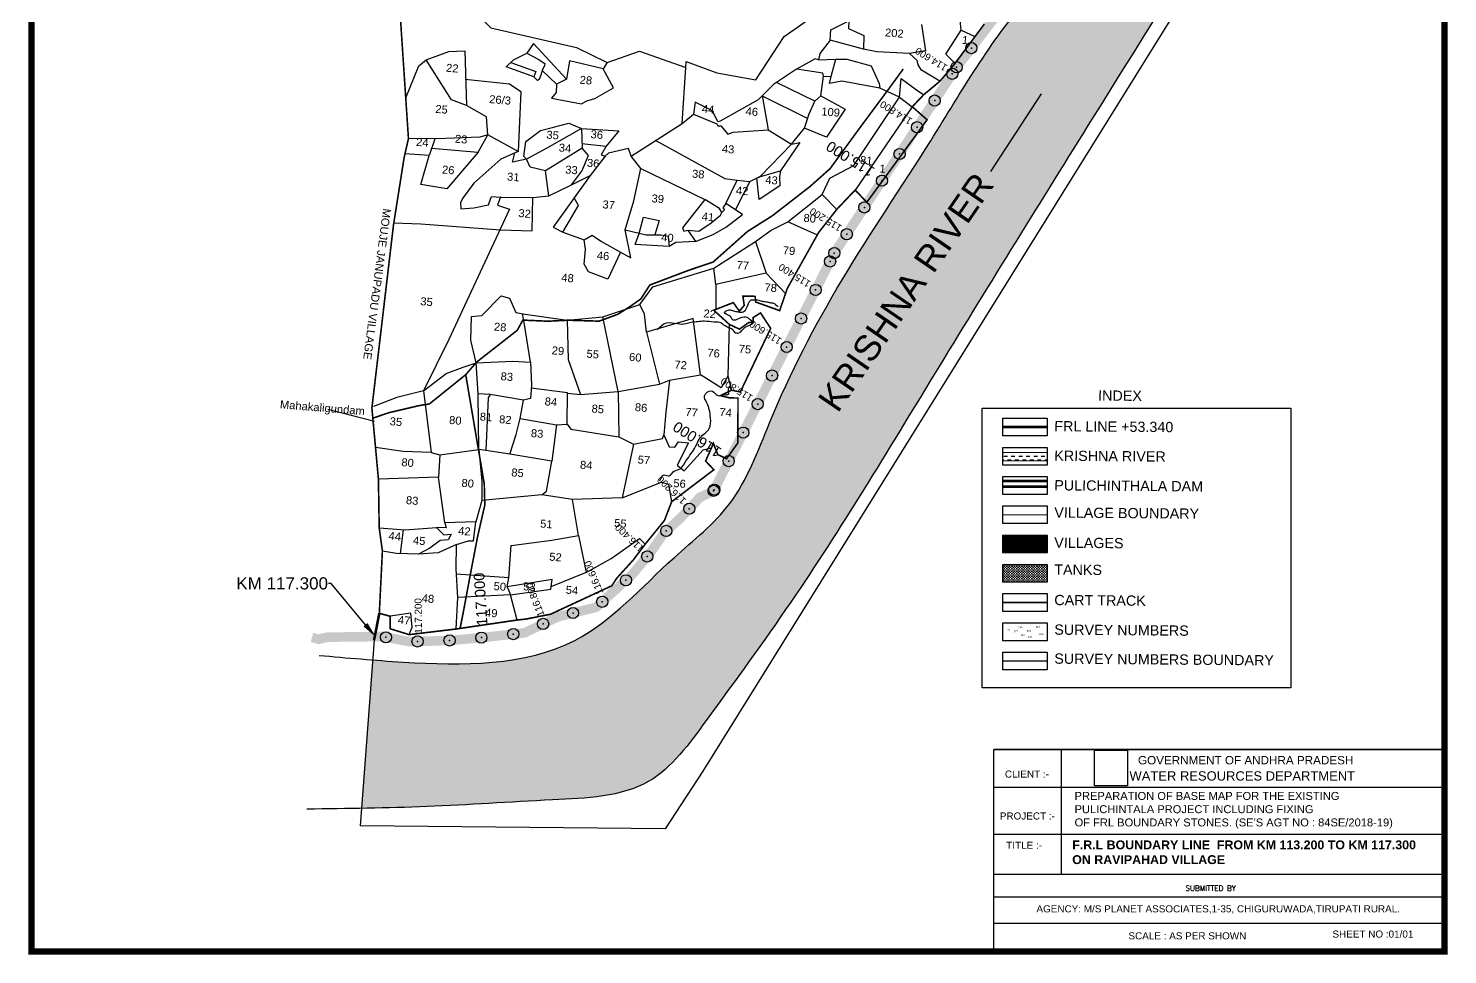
# Model space of a CAD drawing. Header units: millimetres. Extents: x 362123 to 366557, y 1844950 to 1849439.
# Drawn here: x 362123 to 366557, y 1844950 to 1847846 of the extents above; entities that cross this region are included whole.
import ezdxf
from ezdxf import colors
from ezdxf.entities.mleader import LeaderData, LeaderLine
from ezdxf.math import Vec2, Vec3

# ---------------------------------------------------------------- set-up
doc = ezdxf.new("R2010")
doc.units = ezdxf.units.MM
doc.header["$PDMODE"] = 32
doc.header["$PDSIZE"] = 35
for name, color, linetype in [('BND', 6, 'Continuous'), ('FRL', 3, 'Continuous'), ('Plot NUmbers', 7, 'Continuous'), ('Plots', 7, 'Continuous'), ('points', 161, 'Continuous'), ('ROAD', 1, 'Continuous'), ('ROADS', 50, 'Continuous'), ('Stream', 4, 'Continuous'), ('TABLE', 7, 'Continuous'), ('TEXT', 7, 'Continuous'), ('VILLAGE AREA', 1, 'Continuous'), ('Village Boundary', 5, 'Continuous')]:
    doc.layers.add(name, color=color, linetype=linetype)
doc.styles.add('FONT1', font='Arial')
doc.styles.add('I', font='romans.shx', dxfattribs={"width": 0.9, "height": 3})
doc.styles.add('LE', font='arial.ttf', dxfattribs={"height": 3})
doc.styles.get("Standard").update_dxf_attribs({"font": 'arial.ttf'})
doc.linetypes.add('FENCELINE2', pattern='A,0.25,-0.1,[132,ltypeshp.shx,S=0.1,R=0,X=-0.1,Y=0],-0.1,1', length=1.45)
doc.dimstyles.get("Standard").update_dxf_attribs({"dimtxt": 0.18, "dimasz": 0.18, "dimexe": 0.18, "dimexo": 0.0625, "dimgap": 0.09, "dimtad": 0, "dimtih": 1, "dimtoh": 1, "dimdec": 4, "dimzin": 0, "dimdsep": 46, "dimtxsty": 'Standard', "dimcen": 0.09, "dimadec": 0, "dimazin": 0, "dimtfac": 1, "dimtdec": 4, "dimtofl": 0, "dimtmove": 0, "dimatfit": 3, "dimfxl": 1, "dimtolj": 1, "dimtzin": 0, "dimarcsym": 0})
picture_1 = doc.add_image_def('image1.png', size_in_pixel=(5098, 5519))

msp = doc.modelspace()

# ---------------------------------------------------------------- hatches: boundary and pattern name
h = msp.add_hatch()
h.set_pattern_fill('DASH,_O', color=4, scale=10, angle=45)
h.set_pattern_definition([(45, (0, 0), (4e-15, 44.9012806), [31.75, -31.75])])
edge = h.paths.add_edge_path()
edge.add_spline(control_points=[(363163.5, 1845407.4), (363231.9, 1845408.5), (363431, 1845413.4), (363724.4, 1845434.5), (364070.3, 1845445.9), (364282.1, 1845739.8), (364582.8, 1846149.6), (364964.8, 1846787.3), (365484.5, 1847625.2), (365900.2, 1848289.7), (366154, 1848695.5), (366193.9, 1848759.3)], knot_values=[162.77256, 162.77256, 162.77256, 162.77256, 367.716936, 761.210869, 1067.381812, 1328.474623, 1783.280228, 2624.869278, 3538.602355, 4748.356295, 4974.334727, 4974.334727, 4974.334727, 4974.334727], degree=3, periodic=0)
edge.add_line((366193.9, 1848759.3), (365829.3, 1848907))
edge.add_spline(control_points=[(365829.3, 1848907), (365786.9, 1848855.9), (365702.3, 1848701.7), (365550, 1848470.5), (365469.8, 1848159.3), (365176.6, 1847892.3), (364953.4, 1847497.7), (364658.6, 1847068.5), (364460.3, 1846686.3), (364341.5, 1846355), (364093.5, 1846162.5), (363822.9, 1845850.4), (363443.6, 1845854), (363230.1, 1845869), (363198.4, 1845871.5)], knot_values=[168.396154, 168.396154, 168.396154, 168.396154, 369.320077, 684.124001, 1003.124223, 1301.361083, 1843.091985, 2358.883197, 2859.366002, 3142.419732, 3383.738852, 3787.531428, 4327.678168, 4422.810922, 4422.810922, 4422.810922, 4422.810922], degree=3, periodic=0)
edge.add_line((363198.4, 1845871.5), (363163.5, 1845407.4))
h = msp.add_hatch()
h.set_pattern_fill('DASH', color=4, scale=93.732568)
h.set_pattern_definition([(0, (307852.793, 1558749.61), (11.71657097, 11.71657097), [11.716571, -11.716571])])
h.paths.add_polyline_path([(365167, 1846520.1), (365167, 1846493.5), (365305.8, 1846493.5), (365305.8, 1846520.1)])
h = msp.add_hatch()
h.set_pattern_fill('DASH', color=4, scale=31.244189)
h.set_pattern_definition([(0, (307852.793, 1558749.6095), (3.905523656, 3.905523656), [3.90552366, -3.90552366])])
h.paths.add_polyline_path([(365167, 1846170.1), (365167, 1846114.5), (365305.8, 1846114.5), (365305.8, 1846170.1)])
at = {"layer": 'VILLAGE AREA', "linetype": 'ByBlock'}
h = msp.add_hatch(dxfattribs=at)
h.set_pattern_fill('ANSI31', color=256, scale=27.728242, angle=68.5464)
h.set_pattern_definition([(113.5464313, (263824.2447, 1335741.0486), (-3.177436905, -1.384651716), [])])
h.paths.add_polyline_path([(365305.8, 1846206), (365305.8, 1846261.6), (365167, 1846261.6), (365167, 1846206)])

# ---------------------------------------------------------------- linework, layer by layer
at = {"const_width": 20}
msp.add_lwpolyline([(362133.1, 1849429.2), (366547.1, 1849429.2), (366547.1, 1844960.3), (362133.1, 1844960.3)], close=True, dxfattribs=at)
at = {"color": 0}
for points in [[(365103.4, 1846658.8), (366067, 1846658.8), (366067, 1845784.3), (365103.4, 1845784.3)], [(365167, 1846627.4), (365305.8, 1846627.4), (365305.8, 1846571.7), (365167, 1846571.7)], [(365167, 1846535.9), (365305.8, 1846535.9), (365305.8, 1846480.3), (365167, 1846480.3)], [(365167, 1846444.5), (365305.8, 1846444.5), (365305.8, 1846388.8), (365167, 1846388.8)], [(365167, 1846353), (365305.8, 1846353), (365305.8, 1846297.4), (365167, 1846297.4)], [(365167, 1846261.6), (365305.8, 1846261.6), (365305.8, 1846206), (365167, 1846206)], [(365167, 1846170.1), (365305.8, 1846170.1), (365305.8, 1846114.5), (365167, 1846114.5)], [(365167, 1846078.7), (365305.8, 1846078.7), (365305.8, 1846023.1), (365167, 1846023.1)], [(365167, 1845987.2), (365305.8, 1845987.2), (365305.8, 1845931.6), (365167, 1845931.6)], [(365167, 1845895.8), (365305.8, 1845895.8), (365305.8, 1845840.2), (365167, 1845840.2)]]:
    msp.add_lwpolyline(points, close=True, dxfattribs=at)
at = {"color": 4, "const_width": 3.12}
for points in [[(365305.8, 1846520.1), (365167, 1846520.1)], [(365305.8, 1846493.5), (365167, 1846493.5)]]:
    msp.add_lwpolyline(points, dxfattribs=at)
at = {"color": 0, "linetype": 'FENCELINE2', "ltscale": 80, "const_width": 8.32}
for points in [[(365305.8, 1846430.6), (365167, 1846430.6)], [(365305.8, 1846412.6), (365167, 1846412.6)]]:
    msp.add_lwpolyline(points, dxfattribs=at)
msp.add_lwpolyline([(363203.1, 1845933.4), (363159.4, 1845352.6)])
msp.add_lwpolyline([(365139.8, 1845591.7), (366547.1, 1845591.7), (366547.1, 1844960.3), (365139.8, 1844960.3)], close=True)
at = {"color": 4}
for points in [[(363031.8, 1845885.6), (363294.5, 1845864.8), (363830.4, 1845932.4), (364140.4, 1846191.1), (364313.5, 1846359.2), (364438.8, 1846613), (364665.3, 1847059.4), (364942.3, 1847494.5), (365247.6, 1847942), (365440.5, 1848169.4), (365565.8, 1848462.8), (365719.6, 1848737.5), (365863, 1848943.5), (365952.1, 1849014.3)], [(366280.2, 1848897.3), (366074.1, 1848567.7), (365433.3, 1847541.6), (364953.3, 1846764.1), (364504.9, 1846051.9), (364240.6, 1845681.8), (364061.3, 1845492), (363760.6, 1845434), (363367.7, 1845413), (362993.2, 1845405.1)]]:
    msp.add_spline(points, degree=3, dxfattribs=at)
at = {"linetype": 'Continuous'}
for p in [(365069.1, 1847783.9), (365009.6, 1847703.6), (364954.6, 1847620), (364899.7, 1847536.5), (364844.8, 1847452.9), (364789.8, 1847369.4), (364734.9, 1847285.8), (364680, 1847202.2), (364627.8, 1847117.1), (364582.6, 1847027.9), (364537.3, 1846938.7), (364492.1, 1846849.5), (364446.8, 1846760.3), (364401.6, 1846671.2), (364356.3, 1846582), (364311.1, 1846492.8), (364265.8, 1846403.6), (364188, 1846344.1), (364116, 1846274.9), (364056.6, 1846194.8), (363990, 1846120.4), (363824.7, 1846018.1), (363915.9, 1846053.2), (363731.3, 1845984), (363240.2, 1845942.2), (363338.9, 1845929.2), (363438.8, 1845932.3), (363538.4, 1845941.2), (363637.8, 1845952.2)]:
    msp.add_point(p, dxfattribs=at)
for p in [(365023, 1847724, 23), (364641, 1847143, 24), (364264, 1846400, 25)]:
    msp.add_point(p)
at = {"layer": 'BND', "lineweight": 30}
for points, const_width in [([(365109.9, 1847859.4), (365014.6, 1847731.2), (364970.7, 1847680.2), (364920.5, 1847638.2), (364884.6, 1847600.7), (364930.9, 1847559.8), (364742.6, 1847302), (364706.1, 1847340.3), (364648.8, 1847279.8), (364592.3, 1847207.8), (364494.4, 1847033.2), (364470.2, 1846963.3), (364395.4, 1846990.3), (364393.6, 1847008), (364355.4, 1847008.8), (364359.6, 1846979.8), (364344.4, 1846961.7), (364325.4, 1846988.3), (364264.3, 1846964.7), (364312.9, 1846920.4), (364344.8, 1846905.3), (364373.7, 1846926.2), (364388.5, 1846927.6), (364386.9, 1846941.2), (364410.5, 1846956.2), (364442.1, 1846908), (364347.4, 1846709.1), (364320.1, 1846714.5), (364285.2, 1846697.7), (364313.7, 1846690.6), (364340.1, 1846690), (364339.8, 1846550), (364304.4, 1846500.5), (364277, 1846513.2), (364263.3, 1846548.3), (364238.9, 1846493.1), (364264.6, 1846465.9), (364132.7, 1846365.8), (364110.4, 1846307.6), (364050.3, 1846233.5), (364013.5, 1846184.6), (363961, 1846126.5), (363945.8, 1846103.2), (363754.2, 1846014.2), (363677.6, 1845999.2), (363650.4, 1845996.2), (363459.8, 1845968.2), (363312.5, 1845950.5), (363253, 1845969.1), (363253.3, 1846007.9), (363219.5, 1846017.3), (363229.1, 1846211.9), (363219.1, 1846284.7), (363216.7, 1846436.4), (363196.3, 1846659), (363263.8, 1847231.4), (363263.8, 1847231.4), (363297.2, 1847442.9), (363310.5, 1847500.8), (363300.9, 1847645.3), (363276.6, 1848010.4)], 5), ([(365305.8, 1846325.2), (365167, 1846325.2)], 2.77)]:
    msp.add_lwpolyline(points, dxfattribs=dict(at, const_width=const_width))
at = {"layer": 'FRL', "color": 84}
msp.add_lwpolyline([(365374.2, 1848180, 30, 30, 0), (365023, 1847724, 30, 30, 0), (364641, 1847143, 30, 30, 0), (364264, 1846400, 30, 30, 0), (364264, 1846400, 30, 30, 0), (364221.1, 1846379.4, 30, 30, 0), (364161.2, 1846315.6, 30, 30, 0), (364109.9, 1846269.4, 30, 30, 0), (364065.7, 1846205.6, 30, 30, 0), (364037.3, 1846171.7, 30, 30, 0), (364007.7, 1846136.3, 30, 30, 0), (363957.2, 1846090.9, 30, 30, 0), (363897.5, 1846036.3, 30, 30, 0), (363777.9, 1846006.4, 30, 30, 0), (363673.6, 1845956.3, 30, 30, 0), (363555.1, 1845942.8, 30, 30, 0), (363446.7, 1845932.6, 30, 30, 0), (363314.4, 1845928.4, 30, 30, 0), (363227.7, 1845944.6, 30, 30, 0), (363057.4, 1845942.6, 30, 30, 0), (363029.9, 1845936.2, 30, 30, 0), (363009.1, 1845941.6, 30, 30, 0)], format="xyseb", dxfattribs=at)
at = {"layer": 'FRL', "color": 84, "const_width": 8.32}
msp.add_lwpolyline([(365305.8, 1846599.5), (365167, 1846599.5)], dxfattribs=at)
at = {"layer": 'Plot NUmbers'}
msp.add_lwpolyline([(366314.8, 1848877.6), (364229.9, 1845523.8), (364113, 1845343.9), (363159.4, 1845352.6)], dxfattribs=at)
at = {"layer": 'Plots'}
for points in [[(363276.6, 1848010.4), (363417.5, 1848001.2), (363567.5, 1847846.9), (363835.1, 1847785.3), (363931.3, 1847738.8), (364032.4, 1847774.1), (364177, 1847723.4), (364178.4, 1847741.7), (364274.1, 1847707), (364395.7, 1847684.2), (364484.8, 1847820), (364609.5, 1847907.5), (364676.3, 1847970.2), (364735.8, 1848014.5), (364818.1, 1848134.8), (364984.2, 1848302.4), (365017.3, 1848507), (365174, 1848684.4), (365361.7, 1848745.8), (365426, 1848777.4), (365450.2, 1848805), (365533.1, 1848834.5), (365525.3, 1848865.8)], [(365037.8, 1847840.3), (365033.5, 1847881.4), (364959.7, 1847916), (364933, 1847946.1)], [(364628.3, 1847808.9), (364630.1, 1847841.1), (364685.9, 1847869.3), (364685, 1847844.9), (364733, 1847823.3), (364732.6, 1847781)], [(364913.2, 1847857.6), (364925.6, 1847775.7), (364875.6, 1847766.6)], [(364970.7, 1847680.2), (364913.9, 1847715.4), (364903.5, 1847731.3), (364899.8, 1847745.5), (364875.6, 1847766.6), (364774.3, 1847772.7), (364732.6, 1847781), (364628.3, 1847808.9), (364595.6, 1847767.1), (364591.7, 1847747.5), (364646.1, 1847749.3)], [(365019.2, 1847734.8), (364989.1, 1847764.8), (365037.8, 1847840.3), (365080, 1847819.9)], [(363302.7, 1847628.7), (363342.8, 1847728.9), (363365.5, 1847746.9), (363436.4, 1847773.3), (363487.1, 1847775.1), (363492.2, 1847604.7), (363444.8, 1847622.1), (363365.5, 1847746.9)], [(363694.1, 1847697.5), (363616.1, 1847725.7), (363638.8, 1847747.1), (363680.8, 1847767.7), (363715.3, 1847749.1), (363736.3, 1847735.4), (363736, 1847729.1), (363728.1, 1847713.9), (363723.6, 1847698.8), (363719, 1847686), (363713.8, 1847683.1), (363701.8, 1847694), (363694.1, 1847697.5)], [(363803.8, 1847686.4), (363701.1, 1847798.4), (363680.8, 1847767.7)], [(363630.6, 1847738.7), (363708.1, 1847710.7), (363701.8, 1847694)], [(363728.1, 1847713.9), (363773.5, 1847671.3), (363771.9, 1847645.3), (363757.6, 1847627.5), (363834.3, 1847612.7), (363851.2, 1847610.1), (363867.7, 1847619.5), (363892.9, 1847626.3), (363951.6, 1847659.6), (363918.8, 1847719.6), (363813.5, 1847744.6), (363803.8, 1847686.4), (363773.5, 1847671.3)], [(363931.3, 1847738.8), (363918.8, 1847719.6)], [(364165.2, 1847548.7), (364177, 1847723.4)], [(364591.7, 1847747.5), (364580.9, 1847749.9), (364523.2, 1847717.8), (364450.9, 1847670), (364402.6, 1847621.7), (364284, 1847555.3), (364276.9, 1847552.9), (364260.5, 1847588.1), (364206.1, 1847615.2), (364201.5, 1847577), (364273.6, 1847546.8), (364277.1, 1847541.3), (364286.7, 1847541.2), (364308.1, 1847514.4), (364324.9, 1847521.5), (364434.5, 1847528.3), (364506.8, 1847483.4), (364547.5, 1847533.9), (364562.6, 1847578.2), (364580.1, 1847617.9), (364598.9, 1847635.1), (364607.1, 1847695.9), (364605, 1847705.6), (364523.2, 1847717.8)], [(364844.5, 1847630.4), (364783, 1847658.2), (364664, 1847680.7), (364626.2, 1847673.7), (364632, 1847699.3), (364646.1, 1847749.3), (364680.1, 1847749.1), (364755.8, 1847728.5), (364781.6, 1847673.2), (364783, 1847658.2)], [(363488, 1847687.3), (363626, 1847672.5), (363661.8, 1847648.4), (363653.5, 1847461.1), (363558.6, 1847512.8), (363554.7, 1847569.3), (363492.2, 1847604.7)], [(364580.1, 1847617.9), (364462.8, 1847675.5)], [(364607.1, 1847695.9), (364631, 1847695.1)], [(364844.5, 1847630.4), (364850.1, 1847688.6), (364898.2, 1847653.9), (364920.3, 1847638)], [(363357.1, 1846712.5), (363428.6, 1846766.4), (363481.3, 1846786.6), (363521.8, 1846800.4), (363505.7, 1846870.9), (363507, 1846945.1), (363528.8, 1846947.1), (363540, 1846948.1), (363600, 1847009.8), (363626.4, 1847002.3), (363646.4, 1846957), (363674.9, 1846952), (363806.7, 1846933.5), (363918.3, 1846943.7), (364032.9, 1846982.8), (364074.1, 1847037.3), (364265.1, 1847096.4), (364394.3, 1847179.1), (364443.7, 1847214.8), (364496.3, 1847240.9), (364602.9, 1847326.5), (364626.8, 1847377), (364702.3, 1847416.7), (364798.1, 1847560.7), (364844.5, 1847630.4), (364884.6, 1847600.7)], [(364415.6, 1847636), (364434.5, 1847528.3)], [(364415.8, 1847634.9), (364558.7, 1847563.6)], [(364598.9, 1847635.1), (364674.5, 1847592.8), (364616.9, 1847505.5), (364547.5, 1847533.9)], [(364884.6, 1847600.7), (364706.1, 1847340.3)], [(363679.5, 1847436.7), (363671, 1847444.7), (363677.6, 1847491.6), (363723.5, 1847526.8), (363763.6, 1847536.6), (363812, 1847549.6), (363851, 1847532.6), (363742.8, 1847470.9), (363679.5, 1847436.7)], [(364006.7, 1847446.6), (364165.2, 1847548.7), (364201.5, 1847577)], [(363393, 1847500.4), (363375.5, 1847447.9), (363300.5, 1847453)], [(363558.6, 1847512.8), (363533.6, 1847505.7), (363399.5, 1847500.6), (363310.5, 1847500.8)], [(363382.2, 1847471.2), (363528.8, 1847458.9), (363558.6, 1847512.8)], [(363851, 1847532.6), (363852.8, 1847470.6), (363738.5, 1847400.7)], [(363851, 1847532.6), (363967.3, 1847524.9), (363928.5, 1847476.9)], [(364081, 1847495.7), (364299.3, 1847376.3), (364337.8, 1847371.2), (364376.9, 1847366.8), (364410.4, 1847383.4), (364506.8, 1847483.4)], [(363528.8, 1847458.9), (363430.6, 1847344.4), (363349.2, 1847357.4), (363375.5, 1847447.9)], [(363653.5, 1847461.1), (363599.2, 1847436.3), (363515.2, 1847362.1), (363479.4, 1847313.8), (363473.3, 1847299.9), (363474.5, 1847281.6), (363514.7, 1847284.1), (363560.8, 1847294.1), (363569.7, 1847320.4), (363598.9, 1847318.3), (363698.6, 1847317), (363749.1, 1847322.1), (363738.5, 1847400.7), (363691.2, 1847412), (363679.5, 1847436.7), (363635.6, 1847427.3), (363643.2, 1847456.4)], [(363749.1, 1847322.1), (363820.2, 1847356.8), (363852, 1847399.7), (363873.1, 1847447.7), (363852.8, 1847470.6)], [(363852.6, 1847485.5), (363928.5, 1847476.9), (363912.7, 1847450.3), (363925.4, 1847445.9), (363877.9, 1847386), (363762.9, 1847224.5), (363792.4, 1847208.9), (363842, 1847292.3), (363829.8, 1847313.8), (363828.1, 1847315.3)], [(363988.1, 1847215.6), (364014.7, 1847306.7), (364036.2, 1847407.6), (364006.7, 1847446.6), (363997.9, 1847469.6), (363935.5, 1847455.1), (363925.4, 1847445.9)], [(364506.8, 1847483.4), (364533.5, 1847488.3), (364472.5, 1847400.2), (364470.2, 1847382.9), (364471.1, 1847353.1), (364406, 1847310.8), (364398.8, 1847377.8), (364410.2, 1847382.8), (364472.5, 1847400.2)], [(364036.2, 1847407.6), (364236.8, 1847310.7), (364167, 1847222.3), (364170.6, 1847211.4), (364183.7, 1847215.2), (364207.3, 1847179.7), (364145.8, 1847175.8), (364124.8, 1847163.3)], [(363820.2, 1847356.8), (363877.9, 1847386)], [(364302.6, 1847298.1), (364337.8, 1847371.2)], [(364376.9, 1847366.8), (364330.9, 1847277.2)], [(363598.2, 1847318.5), (363589.2, 1847293.4), (363625.9, 1847280.9), (363436.5, 1846873.5), (363357.1, 1846712.5), (363273.8, 1846691.9), (363201.4, 1846663.3)], [(364648.8, 1847279.8), (364602.9, 1847326.5)], [(363265.3, 1847237.4), (363349, 1847234.2), (363597.9, 1847215.6), (363697.5, 1847212.7), (363698.6, 1847317)], [(364207.3, 1847179.7), (364262.5, 1847201.6), (364303.7, 1847224.8), (364354.6, 1847263.7), (364302.6, 1847298.1), (364292.5, 1847284.7), (364297.8, 1847278.2), (364289.5, 1847270.5), (364282.8, 1847282.4), (364236.8, 1847310.7)], [(363972.5, 1847146.3), (364005.1, 1847127.8), (363988.1, 1847215.6), (364052.8, 1847200.6), (364099.2, 1847199.8), (364121.7, 1847195.9), (364124.8, 1847163.3), (364018.5, 1847169.8), (364031.1, 1847204.3), (364045.1, 1847255.5), (364093.4, 1847244.6), (364080.4, 1847199.7)], [(364183.7, 1847215.2), (364218, 1847211.7), (364256.5, 1847238.2), (364285.2, 1847261.3), (364289.5, 1847270.5)], [(364586.6, 1847200.5), (364496.3, 1847240.9)], [(363792.4, 1847208.9), (363860, 1847184.2), (363884.8, 1847199.4), (363913.6, 1847179.2), (363972.5, 1847146.3), (363933.5, 1847061.9), (363873.2, 1847085), (363859.1, 1847109), (363864, 1847155.6), (363860, 1847184.2)], [(364394.3, 1847179.1), (364427.9, 1847080.5), (364489.8, 1847016.2)], [(364427, 1847080.8), (364271.2, 1847045.4), (364265.1, 1847096.4)], [(364271.2, 1847045.4), (364270.9, 1846967.2)], [(364308.8, 1846758.6), (364287, 1846721.5), (364223.3, 1846762.1), (364200, 1846938.7), (364053.9, 1846896.1), (364048.2, 1846952.2), (364032.9, 1846982.8)], [(363691.8, 1846802.2), (363671.6, 1846925.8), (363667.1, 1846953.4)], [(363806.7, 1846933.5), (363809.8, 1846810.4), (363848.4, 1846700.9)], [(363965.3, 1846710.5), (363918.3, 1846943.7)], [(364312.9, 1846920.4), (364308.8, 1846758.6), (364320.1, 1846714.5)], [(364053.9, 1846896.1), (364094.5, 1846733.8), (364126.4, 1846745.5), (364223.3, 1846762.1)], [(363727.6, 1846387.1), (363742.3, 1846398.5), (363758.6, 1846492.6), (363627.6, 1846515.1), (363552.4, 1846526), (363530.1, 1846529.6), (363528, 1846702.9), (363521.8, 1846800.4), (363636.6, 1846805.6), (363691.8, 1846802.2), (363694.6, 1846729.9), (363691.9, 1846688.4), (363670.3, 1846682.9), (363565.3, 1846701.4), (363528, 1846702.9)], [(364126.4, 1846745.5), (364114.8, 1846645.8), (364108.1, 1846574.6), (364124.9, 1846537.4), (364142.9, 1846537), (364153.8, 1846553.6), (364185.8, 1846549.6), (364150, 1846480.6), (364172.3, 1846462.9), (364231.7, 1846528.2), (364256.7, 1846534.5)], [(363357.1, 1846712.5), (363381.2, 1846519.4), (363293.5, 1846522.6), (363208, 1846535.3)], [(363565.3, 1846701.4), (363559.2, 1846690.2), (363552.4, 1846526)], [(363659.1, 1846625.6), (363773.1, 1846606.4), (363806.1, 1846608.3), (363807.1, 1846705.9), (363693.7, 1846720.8)], [(363806.6, 1846705), (363848.4, 1846700.9), (363965.3, 1846710.5), (364094.5, 1846733.8)], [(363965.3, 1846710.5), (363968.1, 1846568.6)], [(363627.6, 1846515.1), (363647.3, 1846576.1), (363659.1, 1846625.6), (363670.3, 1846682.9)], [(363773.1, 1846606.4), (363758.6, 1846492.6)], [(363806.1, 1846608.3), (363817.6, 1846593), (363968.1, 1846568.6), (364014.1, 1846545.5), (364104.3, 1846563.9), (364108.1, 1846574.6)], [(363381.2, 1846519.4), (363408.3, 1846512.9), (363530.1, 1846529.6), (363539.7, 1846430.3), (363539.9, 1846369.7), (363521.3, 1846303.5), (363424.4, 1846299.6), (363428, 1846284.6), (363398.6, 1846285.8)], [(364014.1, 1846545.5), (363978.6, 1846378), (363822.6, 1846373.2)], [(363408.3, 1846512.9), (363404.1, 1846442.3)], [(363424.4, 1846299.6), (363404.1, 1846442.3), (363216.7, 1846436.4)], [(363978.6, 1846378), (364100.7, 1846427.2), (364122.6, 1846420.5), (364132.7, 1846365.8)], [(363841.5, 1846260.8), (363822.6, 1846373.2), (363727.6, 1846387.1), (363539.9, 1846369.7)], [(363460.7, 1846232), (363497.6, 1846244), (363514.2, 1846244.1), (363521.3, 1846303.5)], [(363219.1, 1846284.7), (363299.9, 1846277.9), (363398.6, 1846285.8), (363421.5, 1846262.7), (363443.9, 1846264.8), (363434.7, 1846246.6), (363409.8, 1846244.5), (363376.9, 1846220.9), (363342.2, 1846202.2), (363273.6, 1846203.9), (363229.1, 1846211.9)], [(363286.1, 1846203.7), (363294.7, 1846278.5)], [(363624.5, 1846128), (363631, 1846228.8), (363758.3, 1846246), (363841.5, 1846260.8), (363865.8, 1846144.9), (363755.6, 1846099.9)], [(363459.5, 1845968.2), (363465, 1846066.4), (363459.8, 1846156), (363460.7, 1846232), (363403.4, 1846206), (363342.2, 1846202.2)], [(363865.8, 1846144.9), (363943.5, 1846188.4), (364032, 1846250.5), (364050.3, 1846233.5)], [(363619.2, 1846100.2), (363624, 1846127.6), (363459.4, 1846139.9)], [(363629.5, 1846075.1), (363755.7, 1846092.7), (363759.4, 1846122.9), (363619.2, 1846100.2), (363629.5, 1846075.1)], [(363650.4, 1845996.2), (363629.5, 1846075.1), (363465, 1846066.4)], [(363312.5, 1845950.5), (363321.9, 1845973.7), (363317.6, 1846017.7), (363253.3, 1846007.9)]]:
    msp.add_lwpolyline(points, dxfattribs=at)
at = {"layer": 'ROAD', "color": 0}
msp.add_lwpolyline([(365305.8, 1845868), (365167, 1845868)], dxfattribs=at)
at = {"layer": 'ROADS', "color": 40, "const_width": 5}
for points in [[(363471.9, 1845970.9), (363481.7, 1846019.8), (363504.6, 1846142.7), (363526.3, 1846255.7), (363549.1, 1846355.6), (363547.3, 1846422.2), (363489.4, 1846763), (363523, 1846802), (363650.5, 1846901.9), (363667.8, 1846933.7), (363745.2, 1846930.2), (363808.9, 1846933.3), (363906.2, 1846930.4), (363964.4, 1846951.8), (364000, 1846974.2), (364036.7, 1846999.9), (364064.4, 1847043.2), (364185.8, 1847089.3), (364262.3, 1847115.1), (364369.6, 1847210.6), (364447.7, 1847260), (364566, 1847352), (364628, 1847407.3), (364713.7, 1847525.1), (364806.4, 1847650.1), (364856.3, 1847718.4)], [(363198.1, 1846626.7), (363248.7, 1846644.1), (363343, 1846666.2), (363376.2, 1846671.8), (363489.4, 1846763)], [(365305.8, 1846050.9), (365167, 1846050.9)]]:
    msp.add_lwpolyline(points, dxfattribs=at)
at = {"layer": 'Stream'}
for points in [[(364331.1, 1846893.9), (364342.5, 1846893.4), (364362.8, 1846912), (364387.8, 1846924.9), (364373.7, 1846938.5), (364369.7, 1846941.5), (364346.3, 1846939.6), (364336.1, 1846935.1), (364323.2, 1846934.3), (364317.4, 1846943.5), (364297.9, 1846957.3), (364306.2, 1846963.8), (364319.1, 1846965.1), (364333.1, 1846960.7), (364336.6, 1846960.1), (364346.9, 1846958.3), (364359.4, 1846961.2), (364381.7, 1846996.6), (364395.8, 1846996.9), (364405, 1846996.2), (364418.1, 1846992.4), (364430.8, 1846990.5), (364437.2, 1846989.1), (364451, 1846986.2), (364465.7, 1846975.4)], [(364331.1, 1846893.9), (364320.3, 1846905.9), (364310.8, 1846909.7), (364296, 1846918.3), (364282.5, 1846926.1), (364264.5, 1846927.6), (364235.7, 1846930), (364214.3, 1846928.4), (364194.3, 1846926.3), (364177.4, 1846921.6), (364150.7, 1846921.5), (364116.9, 1846923.9), (364087.2, 1846903.1)], [(364095.9, 1846431.7), (364109.8, 1846449.8), (364125.2, 1846447.3), (364137.9, 1846459.2), (364159, 1846469.2), (364178.5, 1846494.4), (364207.8, 1846538.5), (364222.5, 1846566.5), (364250.4, 1846594.9), (364254.3, 1846627.1), (364250.2, 1846654.2), (364241.8, 1846677.1), (364235.6, 1846696.9), (364256.2, 1846712.7), (364272.4, 1846700.8), (364277.5, 1846697.7), (364297.7, 1846700.7), (364310.8, 1846701.8), (364310.6, 1846719.1), (364318.4, 1846725.1)]]:
    msp.add_spline(points, degree=3, dxfattribs=at)
at = {"layer": 'TABLE'}
for p, q in [((366547.1, 1845591.7), (365139.8, 1845591.7)), ((365350.8, 1845201.2), (365350.8, 1845591.7)), ((366547.1, 1845473), (365139.8, 1845473)), ((366547.1, 1845325.5), (365139.8, 1845325.5)), ((366547.1, 1845201.2), (365139.8, 1845201.2)), ((366547.1, 1845129.4), (365139.8, 1845129.4)), ((366547.1, 1845047.7), (365139.8, 1845047.7))]:
    msp.add_line(p, q, dxfattribs=at)
at = {"layer": 'Village Boundary', "const_width": 7.97}
msp.add_lwpolyline([(363219.5, 1846017.3), (363203.1, 1845933.4)], dxfattribs=at)

# ---------------------------------------------------------------- texts
at = {"layer": 'Plot NUmbers'}
for s, rotation, p in [('202', 355.3042, (364798.6, 1847820.8)), ('1', 355.3042, (365039.1, 1847797.3)), ('22', 355.3042, (363427.1, 1847710.3)), ('28', 355.3042, (363844.7, 1847672.8)), ('26/3', 355.3042, (363561.9, 1847612.3)), ('25', 355.3042, (363393.6, 1847581.7)), ('44', 355.3042, (364226.4, 1847582.1)), ('46', 355.3042, (364363.1, 1847574.7)), ('109', 355.3042, (364599.5, 1847573.9)), ('24', 355.3042, (363333.7, 1847478.5)), ('23', 355.3042, (363455, 1847488.4)), ('35', 355.3042, (363740.6, 1847501.3)), ('36', 355.3042, (363878.7, 1847502.8)), ('34', 355.3042, (363779.4, 1847460.9)), ('43', 355.3042, (364289, 1847457.3)), ('26', 355.3042, (363414.5, 1847392.2)), ('33', 355.3042, (363799.5, 1847392.3)), ('36', 355.3042, (363867.4, 1847413.2)), ('81', 355.3042, (364720.6, 1847422)), ('1', 355.3042, (364781.2, 1847395.5)), ('31', 355.3042, (363617.8, 1847370.3)), ('38', 355.3042, (364195.7, 1847379.3)), ('43', 355.3042, (364424.6, 1847360.4)), ('39', 355.3042, (364069.2, 1847302.2)), ('42', 355.3042, (364332.8, 1847327)), ('MOUJE JANUPADU VILLAGE ', 262.494, (363231.3, 1847283.6)), ('32', 355.3042, (363653.1, 1847256.2)), ('37', 355.3042, (363915.7, 1847283.3)), ('41', 355.3042, (364226, 1847245.4)), ('80', 355.3042, (364543.8, 1847241.1)), ('40', 355.3042, (364099.2, 1847180.9)), ('46', 355.3042, (363898.3, 1847123.9)), ('79', 355.3042, (364479.3, 1847139.9)), ('77', 355.3042, (364334.9, 1847093.9)), ('48', 355.3042, (363787.3, 1847054.6)), ('78', 355.3042, (364421.9, 1847024.1)), ('35', 355.3042, (363346.8, 1846980.5)), ('22', 355.3042, (364231.3, 1846942.6)), ('28', 355.3042, (363576.8, 1846901.3)), ('29', 355.3042, (363757.3, 1846827)), ('55', 355.3042, (363866, 1846816.6)), ('60', 355.3042, (363998.9, 1846806.6)), ('76', 355.3042, (364243.6, 1846819.6)), ('75', 355.3042, (364341.5, 1846832)), ('72', 355.3042, (364140.7, 1846782.7)), ('83', 355.3042, (363597.6, 1846746.2)), ('Mahakaligundam ', 355.3042, (362908.1, 1846658.3)), ('84', 355.3042, (363735.3, 1846667.6)), ('85', 355.3042, (363881.8, 1846645.1)), ('86', 355.3042, (364017, 1846649.6)), ('77', 355.3042, (364174.8, 1846634.8)), ('74', 355.3042, (364281.3, 1846634.2)), ('35', 355.3042, (363251.1, 1846605.4)), ('80', 355.3042, (363436.7, 1846609.4)), ('81', 355.3042, (363532.5, 1846620.2)), ('82', 355.3042, (363592.9, 1846611.6)), ('83', 355.3042, (363692.2, 1846568.4)), ('80', 355.3042, (363287.5, 1846477.4)), ('84', 355.3042, (363845.7, 1846469.5)), ('57', 355.3042, (364025.8, 1846485.7)), ('80', 355.3042, (363475.3, 1846412.8)), ('85', 355.3042, (363631, 1846445.6)), ('56', 355.3042, (364137.3, 1846412.1)), ('83', 355.3042, (363301.9, 1846358.9)), ('51', 355.3042, (363721.2, 1846285.6)), ('55', 355.3042, (363952.3, 1846287.6)), ('44', 355.3042, (363247.5, 1846247.1)), ('45', 355.3042, (363323.8, 1846233.3)), ('42', 355.3042, (363465, 1846263.2)), ('52', 355.3042, (363749.6, 1846182.2)), ('50', 355.3042, (363575.6, 1846090.2)), ('53', 355.3042, (363668.2, 1846089.5)), ('54', 355.3042, (363801.1, 1846078.6)), ('48', 355.3042, (363351.1, 1846052.3)), ('47', 355.3042, (363276.6, 1845984.7)), ('49', 355.3042, (363548.9, 1846007.5))]:
    msp.add_text(s, height=25, rotation=rotation, dxfattribs=at).set_placement(p)
at = {"layer": 'points', "color": 1, "style": 'FONT1'}
for s, height, rotation, p in [('114.600', 22, 147.8791, (364996.6, 1847728.7)), ('114.800', 22, 147.8791, (364886.7, 1847561.6)), ('115.000', 33, 147.8791, (364770.3, 1847407)), ('115.200', 22, 147.8791, (364667, 1847227.3)), ('115.400', 22, 147.8791, (364569.6, 1847053)), ('115.600', 22, 147.8791, (364479.1, 1846874.6)), ('115.800', 22, 147.8791, (364388.6, 1846696.3)), ('116.000', 33, 147.8791, (364291.6, 1846530.5)), ('116.200', 22, 136.264, (364180.4, 1846371.4)), ('116.400', 22, 136.264, (364048.9, 1846222)), ('116.600', 22, 111.9143, (363920.2, 1846081.1)), ('117.000', 33, 93.6881, (363557.6, 1845979.1)), ('116.800', 22, 111.1209, (363735.9, 1846011.9)), ('117.200', 22, 90.777, (363352.9, 1845953.7))]:
    msp.add_text(s, height=height, rotation=rotation, dxfattribs=at).set_placement(p)
at = {"layer": 'TABLE'}
for s, height, style, p in [('GOVERNMENT OF ANDHRA PRADESH', 26.113, 'LE', (365589.8, 1845545)), ('CLIENT :-', 22.17, 'LE', (365174, 1845503.6)), ('WATER RESOURCES DEPARTMENT', 29.014, 'LE', (365563.2, 1845494.4)), ('PROJECT :-', 22.17, 'LE', (365158.1, 1845372.6)), ('TITLE :-', 22.17, 'LE', (365178.2, 1845281)), ('SUBMITTED BY ', 16.554, 'I', (365738.1, 1845149.4)), ('SCALE : AS PER SHOWN', 22.173, 'LE', (365559.9, 1844997.9)), ('SHEET NO :01/01', 22.173, 'LE', (366197.2, 1845003.5))]:
    msp.add_text(s, height=height, dxfattribs=dict(at, style=style)).set_placement(p)
at = {"layer": 'TABLE', "attachment_point": 1, "style": 'LE'}
for s, insert, char_height, width in [("PREPARATION OF BASE MAP FOR THE EXISTING\\PPULICHINTALA PROJECT INCLUDING FIXING\\POF FRL BOUNDARY STONES. (SE'S AGT NO : 84SE/2018-19)", (365391.6, 1845458.8), 24.857, 993.638), ('{\\fArial|b1|i0|c0|p34;\\C1;F.R.L BOUNDARY LINE  FROM KM 113.200 TO KM 117.300 \\PON RAVIPAHAD VILLAGE }', (365384.3, 1845307.3), 27.729, 1161.905), ('\\pi152.45;AGENCY: M/S PLANET ASSOCIATES,1-35, CHIGURUWADA,TIRUPATI RURAL.', (365120, 1845104.5), 22.173, 1438.196)]:
    msp.add_mtext(s, dxfattribs=dict(at, insert=insert, char_height=char_height, width=width))
at = {"layer": 'TEXT', "color": 4}
msp.add_text('KRISHNA RIVER', height=80, rotation=55.554, dxfattribs=at).set_placement((364651.7, 1846640.3))
at = {"layer": 'TEXT', "color": 0}
for s, height, p in [('INDEX', 32.03, (365465.2, 1846682.1)), ('FRL LINE +53.340', 32.031, (365328.2, 1846586.3)), ('KRISHNA RIVER', 32.031, (365328.2, 1846494)), ('PULICHINTHALA DAM', 32.031, (365328.2, 1846401.6)), ('VILLAGE BOUNDARY', 32.031, (365328.2, 1846316.3)), ('VILLAGES', 32.03, (365328.2, 1846222.2)), ('TANKS', 32.03, (365328.2, 1846138)), ('CART TRACK', 32.03, (365328.2, 1846042.8)), ('SURVEY NUMBERS', 32.031, (365328.2, 1845950.3)), ('SURVEY NUMBERS BOUNDARY', 32.031, (365328.2, 1845859.7))]:
    msp.add_text(s, height=height, rotation=359.5381, dxfattribs=at).set_placement(p)
at = {"layer": 'TEXT'}
for s, p in [('25', (365180.8, 1845962.6)), ('577', (365201.7, 1845958)), ('183', (365215.8, 1845970.7)), ('183', (365222.5, 1845946)), ('854', (365242.4, 1845959.9)), ('203', (365245.6, 1845941.1)), ('112', (365270.3, 1845972.4)), ('1004', (365278.5, 1845949.1))]:
    msp.add_text(s, height=5.43, rotation=1.2022, dxfattribs=at).set_placement(p)

# ---------------------------------------------------------------- pictures from other files: only their frames are drawn
image = msp.add_image(picture_1, insert=(365454, 1845477.9), size_in_units=(102.9, 111.3))
image.dxf.flags = 7

# ---------------------------------------------------------------- leaders
at = {"color": 4}
msp.add_leader([(365286.9, 1847640.8), (365129.2, 1847397.9)], dimstyle='Standard', override={"dimasz": 100, "dimgap": 0.09, "dimtad": 0}, dxfattribs=at)
at = {"layer": 'Plot NUmbers'}
msp.add_leader([(363204.3, 1846616.8), (363058.5, 1846654.6)], dimstyle='Standard', override={"dimasz": 0.1}, dxfattribs=at)
at = {"layer": 'TEXT', "color": 5}
ml = msp.add_multileader_mtext('Standard', dxfattribs=at)
ml.set_content('KM 117.300', color=5)
ml.set_leader_properties()
ml.build(insert=Vec2(0, 0))
ml.multileader.update_dxf_attribs({"arrow_head_size": 50})
ctx = ml.context
ctx.base_point, ctx.char_height, ctx.arrow_head_size, ctx.plane_origin = Vec3(362777.3, 1846110.5), 38, 50, Vec3(363874.9, 1846167.3)
ctx.text_align_type = 2
notes = []
notes.append((ctx, [(1, (1, 1, 0), (363069.1, 1846110.5), (-1, 0), 8, [(0, [(363208.3, 1845943.1)], 0, [])])]))
ctx.mtext.insert, ctx.mtext.alignment, ctx.mtext.flow_direction = Vec3(363059.1, 1846129.8), 3, 5
for ctx, leaders in notes:
    for number, flags, end, landing, length, lines in leaders:
        leader = LeaderData()
        leader.index, (leader.has_last_leader_line, leader.has_dogleg_vector, leader.attachment_direction) = number, flags
        leader.last_leader_point, leader.dogleg_vector, leader.dogleg_length = Vec3(end), Vec3(landing), length
        for number, points, colour, breaks in lines:
            line = LeaderLine()
            line.index, line.vertices, line.color, line.breaks = number, Vec3.list(points), colors.encode_raw_color(colour), breaks
            leader.lines.append(line)
        ctx.leaders.append(leader)

doc.saveas('drawing.dxf')
